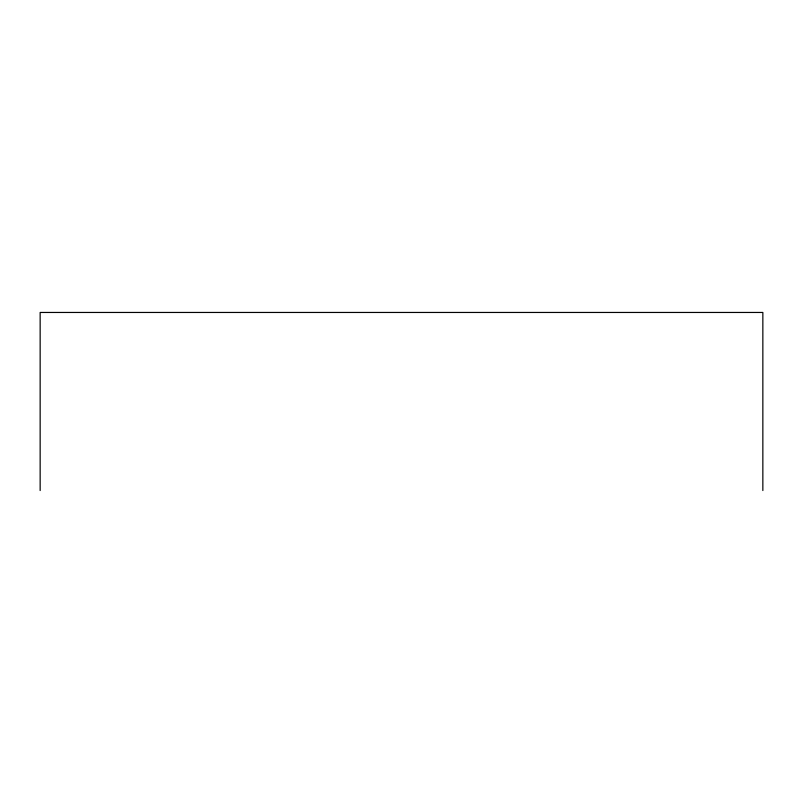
<?xml version="1.0" encoding="UTF-8"?>
<svg xmlns="http://www.w3.org/2000/svg" width="803" height="803" viewBox="0 0 803 803"><rect width="100%" height="100%" fill="white"/><g stroke="black" fill="none" stroke-linecap="round" stroke-linejoin="round"><path stroke-width="1.2" d="M762.85 490.543L762.85 312.457L40.15 312.457L40.15 490.543"/></g></svg>
